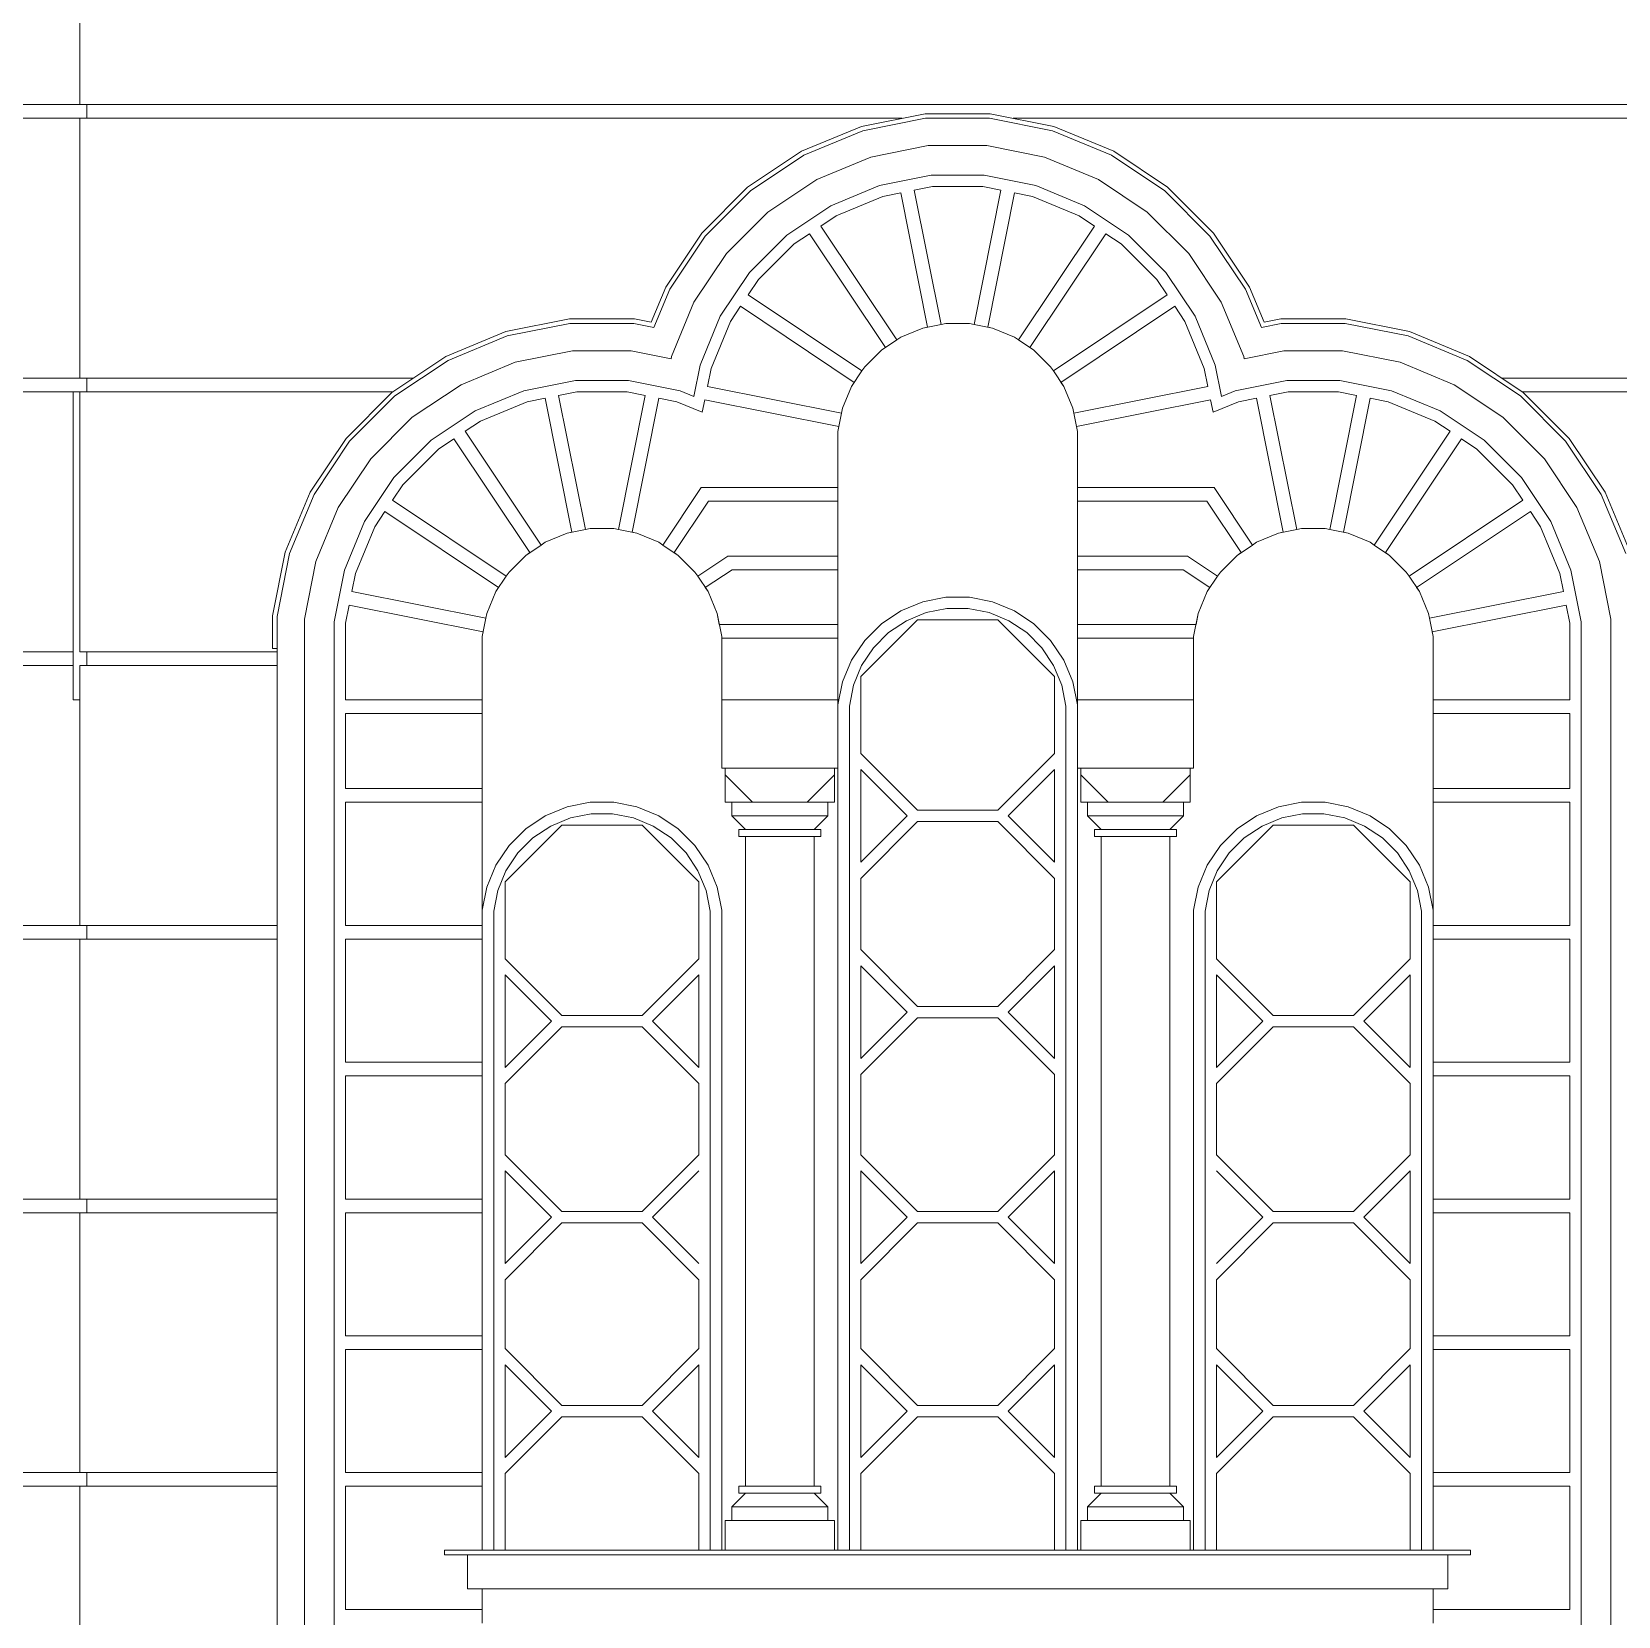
# Model space of a CAD drawing. Header units: millimetres. Extents: x -4890 to 184123, y 36 to 148549.
# Drawn here: x 18649 to 25607, y 115549 to 122498 of the extents above; entities that cross this region are included whole.
import ezdxf

# ---------------------------------------------------------------- set-up
doc = ezdxf.new("R2010")
doc.units = ezdxf.units.MM
doc.layers.add('Wall_Satelit', color=253, linetype='Continuous', lineweight=5)

msp = doc.modelspace()

# ---------------------------------------------------------------- linework, layer by layer
at = {"layer": 'Wall_Satelit'}
for p, q in [((18859.7, 122179), (18859.7, 123319)), ((18859.7, 122179), (16759.7, 122179)), ((22709.7, 122179), (18859.7, 122179)), ((18889.7, 122119), (18889.7, 122179)), ((22567.4, 122139), (22288.2, 122083.4)), ((22709.7, 122139), (22567.4, 122139)), ((22709.7, 122179), (26559.7, 122179)), ((22709.7, 122139), (22852, 122139)), ((22852, 122139), (23131.2, 122083.4)), ((18859.7, 122119), (16759.7, 122119)), ((22466.9, 122119), (18859.7, 122119)), ((18859.7, 120979), (18859.7, 122119)), ((22288.2, 122083.4), (22025.2, 121974.6)), ((22294, 122064.2), (22034.7, 121956.8)), ((22569.3, 122119), (22294, 122064.2)), ((22709.7, 122119), (22569.3, 122119)), ((22709.7, 122119), (22850, 122119)), ((22850, 122119), (23125.3, 122064.2)), ((22952.5, 122119), (26559.7, 122119)), ((23125.3, 122064.2), (23384.7, 121956.8)), ((23131.2, 122083.4), (23394.1, 121974.6)), ((22581.1, 121999), (22329, 121948.9)), ((22709.7, 121999), (22581.1, 121999)), ((22709.7, 121999), (22838.2, 121999)), ((22838.2, 121999), (23090.3, 121948.9)), ((22025.2, 121974.6), (21788.5, 121816.4)), ((22034.7, 121956.8), (21801.3, 121800.9)), ((22329, 121948.9), (22091.5, 121850.5)), ((23090.3, 121948.9), (23327.8, 121850.5)), ((23384.7, 121956.8), (23618.1, 121800.9)), ((23394.1, 121974.6), (23630.8, 121816.4)), ((22091.5, 121850.5), (21877.8, 121707.6)), ((22593.9, 121869), (22366.9, 121823.8)), ((22709.7, 121869), (22593.9, 121869)), ((22709.7, 121869), (22825.4, 121869)), ((22825.4, 121869), (23052.4, 121823.8)), ((23327.8, 121850.5), (23541.6, 121707.6)), ((21788.5, 121816.4), (21587.3, 121615.1)), ((21602.8, 121602.4), (21801.3, 121800.9)), ((22366.9, 121823.8), (22153.1, 121735.2)), ((22460.8, 121791.5), (22381.5, 121775.7)), ((22577.8, 121203.1), (22460.8, 121791.5)), ((22598.9, 121819), (22519.6, 121803.2)), ((22636.7, 121214.7), (22519.6, 121803.2)), ((22709.7, 121819), (22598.9, 121819)), ((22709.7, 121819), (22820.5, 121819)), ((22782.7, 121214.7), (22899.7, 121803.2)), ((22820.5, 121819), (22899.7, 121803.2)), ((22841.5, 121203.1), (22958.6, 121791.5)), ((22958.6, 121791.5), (23037.8, 121775.7)), ((23052.4, 121823.8), (23266.2, 121735.2)), ((23816.5, 121602.4), (23618.1, 121800.9)), ((23630.8, 121816.4), (23832.1, 121615.1)), ((22153.1, 121735.2), (21960.7, 121606.7)), ((22381.5, 121775.7), (22176.8, 121690.9)), ((23037.8, 121775.7), (23242.6, 121690.9)), ((23266.2, 121735.2), (23458.7, 121606.7)), ((21877.8, 121707.6), (21696, 121525.9)), ((22176.8, 121690.9), (22109.6, 121646.1)), ((22442.9, 121147.2), (22109.6, 121646.1)), ((22976.4, 121147.2), (23309.7, 121646.1)), ((23242.6, 121690.9), (23309.7, 121646.1)), ((23541.6, 121707.6), (23723.3, 121525.9)), ((21429.1, 121378.4), (21587.3, 121615.1)), ((21446.9, 121369), (21602.8, 121602.4)), ((21797, 121443), (21960.7, 121606.7)), ((22059.7, 121612.7), (21992.5, 121567.8)), ((22393.1, 121113.9), (22059.7, 121612.7)), ((23026.3, 121113.9), (23359.6, 121612.7)), ((23359.6, 121612.7), (23426.8, 121567.8)), ((23622.4, 121443), (23458.7, 121606.7)), ((23972.5, 121369), (23816.5, 121602.4)), ((23990.2, 121378.4), (23832.1, 121615.1)), ((21553.2, 121312.1), (21696, 121525.9)), ((21992.5, 121567.8), (21835.8, 121411.1)), ((23426.8, 121567.8), (23583.5, 121411.1)), ((23866.1, 121312.1), (23723.3, 121525.9)), ((21668.4, 121250.6), (21797, 121443)), ((23750.9, 121250.6), (23622.4, 121443)), ((21365.3, 121224.4), (21429.1, 121378.4)), ((21377.5, 121201.6), (21446.9, 121369)), ((21790.9, 121343.9), (21835.8, 121411.1)), ((23628.4, 121343.9), (23583.5, 121411.1)), ((24041.8, 121201.6), (23972.5, 121369)), ((24054, 121224.4), (23990.2, 121378.4)), ((21454.8, 121074.6), (21553.2, 121312.1)), ((21712.7, 121226.9), (21757.6, 121294.1)), ((22256.5, 120960.7), (21757.6, 121294.1)), ((22289.8, 121010.6), (21790.9, 121343.9)), ((23129.5, 121010.6), (23628.4, 121343.9)), ((23162.9, 120960.7), (23661.7, 121294.1)), ((23706.6, 121226.9), (23661.7, 121294.1)), ((23964.5, 121074.6), (23866.1, 121312.1)), ((21007.4, 121239), (20728.2, 121183.4)), ((21292, 121239), (21007.4, 121239)), ((21365.3, 121224.4), (21292, 121239)), ((21579.8, 121036.7), (21668.4, 121250.6)), ((21627.9, 121022.1), (21712.7, 121226.9)), ((23791.4, 121022.1), (23706.6, 121226.9)), ((23839.5, 121036.7), (23750.9, 121250.6)), ((24054, 121224.4), (24127.4, 121239)), ((24127.4, 121239), (24412, 121239)), ((24412, 121239), (24691.2, 121183.4)), ((20728.2, 121183.4), (20465.2, 121074.6)), ((20734, 121164.2), (20474.7, 121056.8)), ((21009.3, 121219), (20734, 121164.2)), ((21290, 121219), (21009.3, 121219)), ((21377.5, 121201.6), (21290, 121219)), ((22461, 121159.2), (22442.9, 121147.2)), ((22556.5, 121198.8), (22461, 121159.2)), ((22636.7, 121214.7), (22556.5, 121198.8)), ((22577.8, 121203.1), (22556.5, 121198.8)), ((22658, 121219), (22636.7, 121214.7)), ((22709.7, 121219), (22658, 121219)), ((22709.7, 121219), (22761.4, 121219)), ((22761.4, 121219), (22782.7, 121214.7)), ((22782.7, 121214.7), (22862.8, 121198.8)), ((22841.5, 121203.1), (22862.8, 121198.8)), ((22862.8, 121198.8), (22958.4, 121159.2)), ((22958.4, 121159.2), (22976.4, 121147.2)), ((24041.8, 121201.6), (24129.3, 121219)), ((24129.3, 121219), (24410, 121219)), ((24410, 121219), (24685.3, 121164.2)), ((24685.3, 121164.2), (24944.7, 121056.8)), ((24691.2, 121183.4), (24954.1, 121074.6)), ((21021.1, 121099), (20769, 121048.9)), ((21278.2, 121099), (21021.1, 121099)), ((21452.8, 121064.2), (21278.2, 121099)), ((22375, 121101.8), (22301.9, 121028.7)), ((22442.9, 121147.2), (22375, 121101.8)), ((22393.1, 121113.9), (22375, 121101.8)), ((22976.4, 121147.2), (23044.3, 121101.8)), ((23026.3, 121113.9), (23044.3, 121101.8)), ((23044.3, 121101.8), (23117.5, 121028.7)), ((23966.6, 121064.2), (24141.1, 121099)), ((24141.1, 121099), (24398.2, 121099)), ((24398.2, 121099), (24650.3, 121048.9)), ((20465.2, 121074.6), (20228.5, 120916.4)), ((20474.7, 121056.8), (20241.3, 120900.9)), ((20769, 121048.9), (20531.5, 120950.5)), ((21452.8, 121064.2), (21454.8, 121074.6)), ((21552.4, 120899), (21579.8, 121036.7)), ((21612.1, 120942.9), (21627.9, 121022.1)), ((22289.8, 121010.6), (22301.9, 121028.7)), ((23129.5, 121010.6), (23117.5, 121028.7)), ((23807.2, 120942.9), (23791.4, 121022.1)), ((23866.9, 120899), (23839.5, 121036.7)), ((23966.6, 121064.2), (23964.5, 121074.6)), ((24650.3, 121048.9), (24887.8, 120950.5)), ((24944.7, 121056.8), (25178.1, 120900.9)), ((24954.1, 121074.6), (25190.8, 120916.4)), ((18859.7, 120979), (16759.7, 120979)), ((20322.2, 120979), (18859.7, 120979)), ((18889.7, 120919), (18889.7, 120979)), ((20531.5, 120950.5), (20317.8, 120807.6)), ((21033.9, 120969), (20806.9, 120923.8)), ((21265.4, 120969), (21033.9, 120969)), ((21492.4, 120923.8), (21265.4, 120969)), ((22244.4, 120942.7), (22289.8, 121010.6)), ((22244.4, 120942.7), (22256.5, 120960.7)), ((23174.9, 120942.7), (23129.5, 121010.6)), ((23174.9, 120942.7), (23162.9, 120960.7)), ((23926.9, 120923.8), (24153.9, 120969)), ((24153.9, 120969), (24385.4, 120969)), ((24385.4, 120969), (24612.4, 120923.8)), ((24887.8, 120950.5), (25101.6, 120807.6)), ((25097.1, 120979), (26559.7, 120979)), ((18829.7, 120919), (16759.7, 120919)), ((18859.7, 120919), (18829.7, 120919)), ((18829.7, 120903.2), (18829.7, 120919)), ((18829.7, 120891.5), (18829.7, 120903.2)), ((18829.7, 120875.7), (18829.7, 120891.5)), ((18829.7, 120790.9), (18829.7, 120875.7)), ((18859.7, 119779), (18859.7, 120919)), ((20232.5, 120919), (18859.7, 120919)), ((20228.5, 120916.4), (20027.3, 120715.1)), ((20042.8, 120702.4), (20241.3, 120900.9)), ((20806.9, 120923.8), (20593.1, 120835.2)), ((20821.5, 120875.7), (20616.8, 120790.9)), ((20900.8, 120891.5), (20821.5, 120875.7)), ((21017.8, 120303.1), (20900.8, 120891.5)), ((21038.9, 120919), (20959.6, 120903.2)), ((21076.7, 120314.7), (20959.6, 120903.2)), ((21260.5, 120919), (21038.9, 120919)), ((21222.7, 120314.7), (21339.7, 120903.2)), ((21339.7, 120903.2), (21260.5, 120919)), ((21281.5, 120303.1), (21398.6, 120891.5)), ((21477.8, 120875.7), (21398.6, 120891.5)), ((21589.6, 120829.5), (21477.8, 120875.7)), ((21552.4, 120899), (21492.4, 120923.8)), ((21589.6, 120829.5), (21600.4, 120884.1)), ((22188.9, 120767), (21600.4, 120884.1)), ((22200.6, 120825.8), (21612.1, 120942.9)), ((22204.8, 120847.1), (22244.4, 120942.7)), ((23214.5, 120847.1), (23174.9, 120942.7)), ((23218.7, 120825.8), (23807.2, 120942.9)), ((23230.4, 120767), (23818.9, 120884.1)), ((23829.8, 120829.5), (23818.9, 120884.1)), ((23829.8, 120829.5), (23941.5, 120875.7)), ((23866.9, 120899), (23926.9, 120923.8)), ((23941.5, 120875.7), (24020.8, 120891.5)), ((24137.8, 120303.1), (24020.8, 120891.5)), ((24079.6, 120903.2), (24158.9, 120919)), ((24196.7, 120314.7), (24079.6, 120903.2)), ((24158.9, 120919), (24380.5, 120919)), ((24342.7, 120314.7), (24459.7, 120903.2)), ((24380.5, 120919), (24459.7, 120903.2)), ((24401.5, 120303.1), (24518.6, 120891.5)), ((24518.6, 120891.5), (24597.8, 120875.7)), ((24597.8, 120875.7), (24802.6, 120790.9)), ((24612.4, 120923.8), (24826.2, 120835.2)), ((25376.5, 120702.4), (25178.1, 120900.9)), ((25186.9, 120919), (26559.7, 120919)), ((25190.8, 120916.4), (25392.1, 120715.1)), ((20317.8, 120807.6), (20136, 120625.9)), ((20593.1, 120835.2), (20400.7, 120706.7)), ((22184.7, 120745.7), (22200.6, 120825.8)), ((22200.6, 120825.8), (22204.8, 120847.1)), ((23218.7, 120825.8), (23214.5, 120847.1)), ((23234.7, 120745.7), (23218.7, 120825.8)), ((24826.2, 120835.2), (25018.7, 120706.7)), ((25101.6, 120807.6), (25283.3, 120625.9)), ((18829.7, 120746.1), (18829.7, 120790.9)), ((18829.7, 120712.7), (18829.7, 120746.1)), ((20616.8, 120790.9), (20549.6, 120746.1)), ((20882.9, 120247.2), (20549.6, 120746.1)), ((22184.7, 120745.7), (22188.9, 120767)), ((22184.7, 120499), (22184.7, 120745.7)), ((23234.7, 120745.7), (23230.4, 120767)), ((23234.7, 120499), (23234.7, 120745.7)), ((24536.4, 120247.2), (24869.7, 120746.1)), ((24802.6, 120790.9), (24869.7, 120746.1)), ((18829.7, 120667.8), (18829.7, 120712.7)), ((18829.7, 120511.1), (18829.7, 120667.8)), ((19869.1, 120478.4), (20027.3, 120715.1)), ((19886.9, 120469), (20042.8, 120702.4)), ((20237, 120543), (20400.7, 120706.7)), ((20432.5, 120667.8), (20275.8, 120511.1)), ((20499.7, 120712.7), (20432.5, 120667.8)), ((20833.1, 120213.9), (20499.7, 120712.7)), ((24586.3, 120213.9), (24919.6, 120712.7)), ((24919.6, 120712.7), (24986.8, 120667.8)), ((24986.8, 120667.8), (25143.5, 120511.1)), ((25182.4, 120543), (25018.7, 120706.7)), ((25532.5, 120469), (25376.5, 120702.4)), ((25550.2, 120478.4), (25392.1, 120715.1)), ((19993.2, 120412.1), (20136, 120625.9)), ((25426.1, 120412.1), (25283.3, 120625.9)), ((20108.4, 120350.6), (20237, 120543)), ((25310.9, 120350.6), (25182.4, 120543)), ((18829.7, 120443.9), (18829.7, 120511.1)), ((19760.2, 120215.5), (19869.1, 120478.4)), ((19779.4, 120209.6), (19886.9, 120469)), ((20230.9, 120443.9), (20275.8, 120511.1)), ((21416.4, 120247.2), (21584.7, 120499)), ((22184.7, 120499), (21584.7, 120499)), ((22184.7, 120439), (22184.7, 120499)), ((23234.7, 120439), (23234.7, 120499)), ((23234.7, 120499), (23834.7, 120499)), ((24002.9, 120247.2), (23834.7, 120499)), ((25188.4, 120443.9), (25143.5, 120511.1)), ((25639.9, 120209.6), (25532.5, 120469)), ((25659.1, 120215.5), (25550.2, 120478.4)), ((18829.7, 120394.1), (18829.7, 120443.9)), ((18829.7, 120326.9), (18829.7, 120394.1)), ((19894.8, 120174.6), (19993.2, 120412.1)), ((20152.7, 120326.9), (20197.6, 120394.1)), ((20696.5, 120060.7), (20197.6, 120394.1)), ((20729.8, 120110.6), (20230.9, 120443.9)), ((21466.3, 120213.9), (21616.7, 120439)), ((22184.7, 120439), (21616.7, 120439)), ((22184.7, 120199), (22184.7, 120439)), ((23234.7, 120199), (23234.7, 120439)), ((23234.7, 120439), (23802.6, 120439)), ((23953.1, 120213.9), (23802.6, 120439)), ((24689.5, 120110.6), (25188.4, 120443.9)), ((24722.9, 120060.7), (25221.7, 120394.1)), ((25266.6, 120326.9), (25221.7, 120394.1)), ((25524.5, 120174.6), (25426.1, 120412.1)), ((18829.7, 120122.1), (18829.7, 120326.9)), ((20019.8, 120136.7), (20108.4, 120350.6)), ((20067.9, 120122.1), (20152.7, 120326.9)), ((21098, 120319), (21076.7, 120314.7)), ((21201.4, 120319), (21098, 120319)), ((21222.7, 120314.7), (21201.4, 120319)), ((24196.7, 120314.7), (24218, 120319)), ((24218, 120319), (24321.4, 120319)), ((24321.4, 120319), (24342.7, 120314.7)), ((25351.4, 120122.1), (25266.6, 120326.9)), ((25399.5, 120136.7), (25310.9, 120350.6)), ((20901, 120259.2), (20882.9, 120247.2)), ((20996.5, 120298.8), (20901, 120259.2)), ((21076.7, 120314.7), (20996.5, 120298.8)), ((21017.8, 120303.1), (20996.5, 120298.8)), ((21302.8, 120298.8), (21222.7, 120314.7)), ((21302.8, 120298.8), (21281.5, 120303.1)), ((21398.4, 120259.2), (21302.8, 120298.8)), ((21416.4, 120247.2), (21398.4, 120259.2)), ((24002.9, 120247.2), (24021, 120259.2)), ((24021, 120259.2), (24116.5, 120298.8)), ((24116.5, 120298.8), (24196.7, 120314.7)), ((24116.5, 120298.8), (24137.8, 120303.1)), ((24342.7, 120314.7), (24422.8, 120298.8)), ((24401.5, 120303.1), (24422.8, 120298.8)), ((24422.8, 120298.8), (24518.4, 120259.2)), ((24518.4, 120259.2), (24536.4, 120247.2)), ((19704.7, 119936.3), (19760.2, 120215.5)), ((19724.7, 119934.4), (19779.4, 120209.6)), ((20815, 120201.8), (20741.9, 120128.7)), ((20882.9, 120247.2), (20815, 120201.8)), ((20833.1, 120213.9), (20815, 120201.8)), ((21484.3, 120201.8), (21416.4, 120247.2)), ((21484.3, 120201.8), (21466.3, 120213.9)), ((21557.5, 120128.7), (21484.3, 120201.8)), ((21701.8, 120199), (21569.5, 120110.6)), ((22184.7, 120199), (21701.8, 120199)), ((22184.7, 120139), (22184.7, 120199)), ((23234.7, 120139), (23234.7, 120199)), ((23234.7, 120199), (23717.5, 120199)), ((23717.5, 120199), (23849.8, 120110.6)), ((23861.9, 120128.7), (23935, 120201.8)), ((23935, 120201.8), (24002.9, 120247.2)), ((23935, 120201.8), (23953.1, 120213.9)), ((24536.4, 120247.2), (24604.3, 120201.8)), ((24586.3, 120213.9), (24604.3, 120201.8)), ((24604.3, 120201.8), (24677.5, 120128.7)), ((18829.7, 120042.9), (18829.7, 120122.1)), ((19844.7, 119922.5), (19894.8, 120174.6)), ((19974.7, 119909.7), (20019.8, 120136.7)), ((20052.1, 120042.9), (20067.9, 120122.1)), ((20684.4, 120042.7), (20729.8, 120110.6)), ((20729.8, 120110.6), (20741.9, 120128.7)), ((21569.5, 120110.6), (21557.5, 120128.7)), ((21614.9, 120042.7), (21569.5, 120110.6)), ((21720, 120139), (21602.9, 120060.7)), ((22184.7, 120139), (21720, 120139)), ((22184.7, 119899), (22184.7, 120139)), ((23234.7, 119899), (23234.7, 120139)), ((23234.7, 120139), (23699.3, 120139)), ((23699.3, 120139), (23816.5, 120060.7)), ((23804.4, 120042.7), (23849.8, 120110.6)), ((23849.8, 120110.6), (23861.9, 120128.7)), ((24689.5, 120110.6), (24677.5, 120128.7)), ((24734.9, 120042.7), (24689.5, 120110.6)), ((25367.2, 120042.9), (25351.4, 120122.1)), ((25444.7, 119909.7), (25399.5, 120136.7)), ((25574.7, 119922.5), (25524.5, 120174.6)), ((18829.7, 119984.1), (18829.7, 120042.9)), ((20640.6, 119925.8), (20052.1, 120042.9)), ((20644.8, 119947.1), (20684.4, 120042.7)), ((20684.4, 120042.7), (20696.5, 120060.7)), ((21614.9, 120042.7), (21602.9, 120060.7)), ((21654.5, 119947.1), (21614.9, 120042.7)), ((23764.8, 119947.1), (23804.4, 120042.7)), ((23804.4, 120042.7), (23816.5, 120060.7)), ((24734.9, 120042.7), (24722.9, 120060.7)), ((24774.5, 119947.1), (24734.9, 120042.7)), ((24778.7, 119925.8), (25367.2, 120042.9)), ((18829.7, 119904.8), (18829.7, 119984.1)), ((20024.7, 119904.8), (20040.4, 119984.1)), ((20628.9, 119867), (20040.4, 119984.1)), ((22556.5, 119998.8), (22461, 119959.2)), ((22658, 120019), (22556.5, 119998.8)), ((22709.7, 120019), (22658, 120019)), ((22709.7, 120019), (22761.4, 120019)), ((22761.4, 120019), (22862.8, 119998.8)), ((22862.8, 119998.8), (22958.4, 119959.2)), ((24790.4, 119867), (25378.9, 119984.1)), ((25394.7, 119904.8), (25378.9, 119984.1)), ((18829.7, 119599), (18829.7, 119904.8)), ((19704.7, 119794), (19704.7, 119936.3)), ((19724.7, 107719), (19724.7, 119934.4)), ((19844.7, 107719), (19844.7, 119922.5)), ((19974.7, 107719), (19974.7, 119909.7)), ((20024.7, 119569), (20024.7, 119904.8)), ((20624.7, 119845.7), (20640.6, 119925.8)), ((20640.6, 119925.8), (20644.8, 119947.1)), ((21664.1, 119899), (21654.5, 119947.1)), ((21674.7, 119845.7), (21654.5, 119947.1)), ((22533.6, 119919), (22284.7, 119670.1)), ((22375, 119901.8), (22301.9, 119828.7)), ((22461, 119959.2), (22375, 119901.8)), ((22484.7, 119914.9), (22406.9, 119862.9)), ((22571.1, 119950.7), (22484.7, 119914.9)), ((22709.7, 119919), (22533.6, 119919)), ((22662.9, 119969), (22571.1, 119950.7)), ((22709.7, 119969), (22662.9, 119969)), ((22709.7, 119969), (22756.5, 119969)), ((22709.7, 119919), (22885.7, 119919)), ((22756.5, 119969), (22848.2, 119950.7)), ((22848.2, 119950.7), (22934.7, 119914.9)), ((22885.7, 119919), (23134.7, 119670.1)), ((22934.7, 119914.9), (23012.5, 119862.9)), ((22958.4, 119959.2), (23044.3, 119901.8)), ((23044.3, 119901.8), (23117.5, 119828.7)), ((23744.7, 119845.7), (23764.8, 119947.1)), ((23755.3, 119899), (23764.8, 119947.1)), ((24778.7, 119925.8), (24774.5, 119947.1)), ((24794.7, 119845.7), (24778.7, 119925.8)), ((25394.7, 119569), (25394.7, 119904.8)), ((25444.7, 107719), (25444.7, 119909.7)), ((25574.7, 107719), (25574.7, 119922.5)), ((20624.7, 119845.7), (20628.9, 119867)), ((20624.7, 119569), (20624.7, 119845.7)), ((22184.7, 119899), (21664.1, 119899)), ((21674.7, 119839), (21674.7, 119845.7)), ((22184.7, 119839), (21674.7, 119839)), ((21674.7, 119569), (21674.7, 119839)), ((22184.7, 119839), (22184.7, 119899)), ((22184.7, 119569), (22184.7, 119839)), ((22406.9, 119862.9), (22340.7, 119796.8)), ((23012.5, 119862.9), (23078.6, 119796.8)), ((23234.7, 119839), (23234.7, 119899)), ((23234.7, 119899), (23755.3, 119899)), ((23234.7, 119569), (23234.7, 119839)), ((23234.7, 119839), (23744.7, 119839)), ((23744.7, 119839), (23744.7, 119845.7)), ((23744.7, 119569), (23744.7, 119839)), ((24794.7, 119845.7), (24790.4, 119867)), ((24794.7, 119569), (24794.7, 119845.7)), ((18829.7, 119779), (16759.7, 119779)), ((19724.7, 119779), (18859.7, 119779)), ((18889.7, 119719), (18889.7, 119779)), ((19724.7, 119794), (19704.7, 119794)), ((22244.4, 119742.7), (22301.9, 119828.7)), ((22288.7, 119719), (22340.7, 119796.8)), ((23130.6, 119719), (23078.6, 119796.8)), ((23174.9, 119742.7), (23117.5, 119828.7)), ((18829.7, 119719), (16759.7, 119719)), ((18859.7, 118579), (18859.7, 119719)), ((19724.7, 119719), (18859.7, 119719)), ((22204.8, 119647.1), (22244.4, 119742.7)), ((22252.9, 119632.6), (22288.7, 119719)), ((23166.4, 119632.6), (23130.6, 119719)), ((23214.5, 119647.1), (23174.9, 119742.7)), ((22184.7, 119545.7), (22204.8, 119647.1)), ((22234.7, 119540.7), (22252.9, 119632.6)), ((22284.7, 119332.9), (22284.7, 119670.1)), ((23134.7, 119332.9), (23134.7, 119670.1)), ((23184.7, 119540.7), (23166.4, 119632.6)), ((23234.7, 119545.7), (23214.5, 119647.1)), ((18829.7, 119569), (18829.7, 119599)), ((18829.7, 119569), (18829.7, 119599)), ((18859.7, 119569), (18829.7, 119569)), ((20624.7, 119569), (20024.7, 119569)), ((20624.7, 119509), (20624.7, 119569)), ((22184.7, 119569), (21674.7, 119569)), ((21674.7, 119269), (21674.7, 119569)), ((22184.7, 119269), (22184.7, 119569)), ((23234.7, 119269), (23234.7, 119569)), ((23234.7, 119569), (23744.7, 119569)), ((23744.7, 119269), (23744.7, 119569)), ((24794.7, 119509), (24794.7, 119569)), ((24794.7, 119569), (25394.7, 119569)), ((20624.7, 119509), (20024.7, 119509)), ((20024.7, 119179), (20024.7, 119509)), ((20624.7, 119179), (20624.7, 119509)), ((22234.7, 115839), (22234.7, 119540.7)), ((23184.7, 115839), (23184.7, 119540.7)), ((24794.7, 119179), (24794.7, 119509)), ((24794.7, 119509), (25394.7, 119509)), ((25394.7, 119179), (25394.7, 119509)), ((22533.6, 119084), (22284.7, 119332.9)), ((22885.7, 119084), (23134.7, 119332.9)), ((22184.7, 119269), (21674.7, 119269)), ((21689.7, 119239), (21689.7, 119269)), ((21809.7, 119119), (21689.7, 119239)), ((21689.7, 119119), (21689.7, 119239)), ((22049.7, 119119), (22169.7, 119239)), ((22169.7, 119239), (22169.7, 119269)), ((22169.7, 119119), (22169.7, 119239)), ((22184.7, 115839), (22184.7, 119269)), ((22184.7, 115839), (22184.7, 119269)), ((22284.7, 118855.7), (22284.7, 119262.2)), ((22487.9, 119059), (22284.7, 119262.2)), ((22931.4, 119059), (23134.7, 119262.2)), ((23134.7, 118855.7), (23134.7, 119262.2)), ((23234.7, 115839), (23234.7, 119269)), ((23234.7, 115839), (23234.7, 119269)), ((23234.7, 119269), (23744.7, 119269)), ((23249.7, 119239), (23249.7, 119269)), ((23249.7, 119119), (23249.7, 119239)), ((23369.7, 119119), (23249.7, 119239)), ((23609.7, 119119), (23729.7, 119239)), ((23729.7, 119239), (23729.7, 119269)), ((23729.7, 119119), (23729.7, 119239)), ((20624.7, 119179), (20024.7, 119179)), ((20624.7, 119119), (20624.7, 119179)), ((24794.7, 119119), (24794.7, 119179)), ((24794.7, 119179), (25394.7, 119179)), ((20624.7, 119119), (20024.7, 119119)), ((20024.7, 118579), (20024.7, 119119)), ((20624.7, 118579), (20624.7, 119119)), ((20996.5, 119098.8), (20901, 119059.2)), ((21098, 119119), (20996.5, 119098.8)), ((21102.9, 119069), (21011.1, 119050.7)), ((21201.4, 119119), (21098, 119119)), ((21196.5, 119069), (21102.9, 119069)), ((21288.2, 119050.7), (21196.5, 119069)), ((21302.8, 119098.8), (21201.4, 119119)), ((21398.4, 119059.2), (21302.8, 119098.8)), ((21809.7, 119119), (21689.7, 119119)), ((21719.7, 119059), (21719.7, 119119)), ((22049.7, 119119), (21809.7, 119119)), ((22169.7, 119119), (22049.7, 119119)), ((22139.7, 119059), (22139.7, 119119)), ((22709.7, 119084), (22533.6, 119084)), ((22709.7, 119084), (22885.7, 119084)), ((23249.7, 119119), (23369.7, 119119)), ((23279.7, 119059), (23279.7, 119119)), ((23369.7, 119119), (23609.7, 119119)), ((23609.7, 119119), (23729.7, 119119)), ((23699.7, 119059), (23699.7, 119119)), ((24021, 119059.2), (24116.5, 119098.8)), ((24116.5, 119098.8), (24218, 119119)), ((24131.1, 119050.7), (24222.9, 119069)), ((24218, 119119), (24321.4, 119119)), ((24222.9, 119069), (24316.5, 119069)), ((24316.5, 119069), (24408.2, 119050.7)), ((24321.4, 119119), (24422.8, 119098.8)), ((24422.8, 119098.8), (24518.4, 119059.2)), ((24794.7, 118579), (24794.7, 119119)), ((24794.7, 119119), (25394.7, 119119)), ((25394.7, 118579), (25394.7, 119119)), ((20973.6, 119019), (20724.7, 118770.1)), ((20815, 119001.8), (20741.9, 118928.7)), ((20901, 119059.2), (20815, 119001.8)), ((20924.7, 119014.9), (20846.9, 118962.9)), ((21011.1, 119050.7), (20924.7, 119014.9)), ((21325.7, 119019), (20973.6, 119019)), ((21374.7, 119014.9), (21288.2, 119050.7)), ((21574.7, 118770.1), (21325.7, 119019)), ((21452.5, 118962.9), (21374.7, 119014.9)), ((21484.3, 119001.8), (21398.4, 119059.2)), ((21557.5, 118928.7), (21484.3, 119001.8)), ((21779.7, 118999), (21719.7, 119059)), ((21727.7, 119059), (21719.7, 119059)), ((21743.6, 119059), (21727.7, 119059)), ((21766.6, 119059), (21743.6, 119059)), ((21749.7, 118969), (21749.7, 118999)), ((21756.6, 118999), (21749.7, 118999)), ((21770.2, 118999), (21756.6, 118999)), ((21795.8, 119059), (21766.6, 119059)), ((21789.9, 118999), (21770.2, 118999)), ((21814.9, 118999), (21789.9, 118999)), ((21830.2, 119059), (21795.8, 119059)), ((21844.4, 118999), (21814.9, 118999)), ((21868.4, 119059), (21830.2, 119059)), ((21877.2, 118999), (21844.4, 118999)), ((21909, 119059), (21868.4, 119059)), ((21911.9, 118999), (21877.2, 118999)), ((21950.4, 119059), (21909, 119059)), ((21947.4, 118999), (21911.9, 118999)), ((21982.2, 118999), (21947.4, 118999)), ((21990.9, 119059), (21950.4, 119059)), ((22014.9, 118999), (21982.2, 118999)), ((22029.1, 119059), (21990.9, 119059)), ((22044.4, 118999), (22014.9, 118999)), ((22063.5, 119059), (22029.1, 119059)), ((22069.5, 118999), (22044.4, 118999)), ((22092.8, 119059), (22063.5, 119059)), ((22089.2, 118999), (22069.5, 118999)), ((22079.7, 118999), (22139.7, 119059)), ((22102.8, 118999), (22089.2, 118999)), ((22115.8, 119059), (22092.8, 119059)), ((22109.7, 118999), (22102.8, 118999)), ((22109.7, 118969), (22109.7, 118999)), ((22131.6, 119059), (22115.8, 119059)), ((22139.7, 119059), (22131.6, 119059)), ((22284.7, 118855.7), (22487.9, 119059)), ((22533.6, 119034), (22284.7, 118785.1)), ((22709.7, 119034), (22533.6, 119034)), ((22709.7, 119034), (22885.7, 119034)), ((22885.7, 119034), (23134.7, 118785.1)), ((23134.7, 118855.7), (22931.4, 119059)), ((23279.7, 119059), (23287.7, 119059)), ((23339.7, 118999), (23279.7, 119059)), ((23287.7, 119059), (23303.6, 119059)), ((23303.6, 119059), (23326.6, 119059)), ((23309.7, 118969), (23309.7, 118999)), ((23309.7, 118999), (23316.6, 118999)), ((23316.6, 118999), (23330.2, 118999)), ((23326.6, 119059), (23355.8, 119059)), ((23330.2, 118999), (23349.9, 118999)), ((23349.9, 118999), (23374.9, 118999)), ((23355.8, 119059), (23390.2, 119059)), ((23374.9, 118999), (23404.4, 118999)), ((23390.2, 119059), (23428.4, 119059)), ((23404.4, 118999), (23437.2, 118999)), ((23428.4, 119059), (23469, 119059)), ((23437.2, 118999), (23471.9, 118999)), ((23469, 119059), (23510.4, 119059)), ((23471.9, 118999), (23507.4, 118999)), ((23507.4, 118999), (23542.2, 118999)), ((23510.4, 119059), (23550.9, 119059)), ((23542.2, 118999), (23574.9, 118999)), ((23550.9, 119059), (23589.1, 119059)), ((23574.9, 118999), (23604.4, 118999)), ((23589.1, 119059), (23623.5, 119059)), ((23604.4, 118999), (23629.5, 118999)), ((23623.5, 119059), (23652.8, 119059)), ((23629.5, 118999), (23649.2, 118999)), ((23639.7, 118999), (23699.7, 119059)), ((23649.2, 118999), (23662.8, 118999)), ((23652.8, 119059), (23675.8, 119059)), ((23662.8, 118999), (23669.7, 118999)), ((23669.7, 118969), (23669.7, 118999)), ((23675.8, 119059), (23691.6, 119059)), ((23691.6, 119059), (23699.7, 119059)), ((23844.7, 118770.1), (24093.6, 119019)), ((23861.9, 118928.7), (23935, 119001.8)), ((23935, 119001.8), (24021, 119059.2)), ((23966.9, 118962.9), (24044.7, 119014.9)), ((24044.7, 119014.9), (24131.1, 119050.7)), ((24093.6, 119019), (24445.7, 119019)), ((24408.2, 119050.7), (24494.7, 119014.9)), ((24445.7, 119019), (24694.7, 118770.1)), ((24494.7, 119014.9), (24572.5, 118962.9)), ((24518.4, 119059.2), (24604.3, 119001.8)), ((24604.3, 119001.8), (24677.5, 118928.7)), ((20684.4, 118842.7), (20741.9, 118928.7)), ((20846.9, 118962.9), (20780.7, 118896.8)), ((21518.6, 118896.8), (21452.5, 118962.9)), ((21614.9, 118842.7), (21557.5, 118928.7)), ((21756.6, 118969), (21749.7, 118969)), ((21770.2, 118969), (21756.6, 118969)), ((21789.9, 118969), (21770.2, 118969)), ((21779.7, 116119), (21779.7, 118969)), ((21814.9, 118969), (21789.9, 118969)), ((21844.4, 118969), (21814.9, 118969)), ((21877.2, 118969), (21844.4, 118969)), ((21911.9, 118969), (21877.2, 118969)), ((21947.4, 118969), (21911.9, 118969)), ((21982.2, 118969), (21947.4, 118969)), ((22014.9, 118969), (21982.2, 118969)), ((22044.4, 118969), (22014.9, 118969)), ((22069.5, 118969), (22044.4, 118969)), ((22089.2, 118969), (22069.5, 118969)), ((22079.7, 116119), (22079.7, 118969)), ((22102.8, 118969), (22089.2, 118969)), ((22109.7, 118969), (22102.8, 118969)), ((23309.7, 118969), (23316.6, 118969)), ((23316.6, 118969), (23330.2, 118969)), ((23330.2, 118969), (23349.9, 118969)), ((23339.7, 116119), (23339.7, 118969)), ((23349.9, 118969), (23374.9, 118969)), ((23374.9, 118969), (23404.4, 118969)), ((23404.4, 118969), (23437.2, 118969)), ((23437.2, 118969), (23471.9, 118969)), ((23471.9, 118969), (23507.4, 118969)), ((23507.4, 118969), (23542.2, 118969)), ((23542.2, 118969), (23574.9, 118969)), ((23574.9, 118969), (23604.4, 118969)), ((23604.4, 118969), (23629.5, 118969)), ((23629.5, 118969), (23649.2, 118969)), ((23639.7, 116119), (23639.7, 118969)), ((23649.2, 118969), (23662.8, 118969)), ((23662.8, 118969), (23669.7, 118969)), ((23804.4, 118842.7), (23861.9, 118928.7)), ((23900.7, 118896.8), (23966.9, 118962.9)), ((24572.5, 118962.9), (24638.6, 118896.8)), ((24734.9, 118842.7), (24677.5, 118928.7)), ((20728.7, 118819), (20780.7, 118896.8)), ((21570.6, 118819), (21518.6, 118896.8)), ((23848.7, 118819), (23900.7, 118896.8)), ((24690.6, 118819), (24638.6, 118896.8)), ((20644.8, 118747.1), (20684.4, 118842.7)), ((20692.9, 118732.6), (20728.7, 118819)), ((21606.4, 118732.6), (21570.6, 118819)), ((21654.5, 118747.1), (21614.9, 118842.7)), ((23764.8, 118747.1), (23804.4, 118842.7)), ((23812.9, 118732.6), (23848.7, 118819)), ((24726.4, 118732.6), (24690.6, 118819)), ((24774.5, 118747.1), (24734.9, 118842.7)), ((20624.7, 118645.7), (20644.8, 118747.1)), ((20674.7, 118640.7), (20692.9, 118732.6)), ((20724.7, 118432.9), (20724.7, 118770.1)), ((21574.7, 118432.9), (21574.7, 118770.1)), ((21624.7, 118640.7), (21606.4, 118732.6)), ((21674.7, 118645.7), (21654.5, 118747.1)), ((22284.7, 118472.9), (22284.7, 118785.1)), ((23134.7, 118472.9), (23134.7, 118785.1)), ((23744.7, 118645.7), (23764.8, 118747.1)), ((23794.7, 118640.7), (23812.9, 118732.6)), ((23844.7, 118432.9), (23844.7, 118770.1)), ((24694.7, 118432.9), (24694.7, 118770.1)), ((24744.7, 118640.7), (24726.4, 118732.6)), ((24794.7, 118645.7), (24774.5, 118747.1)), ((18859.7, 118579), (16759.7, 118579)), ((19724.7, 118579), (18859.7, 118579)), ((18889.7, 118519), (18889.7, 118579)), ((20624.7, 118579), (20024.7, 118579)), ((20624.7, 118519), (20624.7, 118579)), ((20674.7, 115839), (20674.7, 118640.7)), ((21624.7, 115839), (21624.7, 118640.7)), ((21674.7, 115839), (21674.7, 118645.7)), ((23744.7, 115839), (23744.7, 118645.7)), ((23794.7, 115839), (23794.7, 118640.7)), ((24744.7, 115839), (24744.7, 118640.7)), ((24794.7, 118519), (24794.7, 118579)), ((24794.7, 118579), (25394.7, 118579)), ((18859.7, 118519), (16759.7, 118519)), ((18859.7, 117379), (18859.7, 118519)), ((19724.7, 118519), (18859.7, 118519)), ((20624.7, 118519), (20024.7, 118519)), ((20024.7, 117979), (20024.7, 118519)), ((20624.7, 117979), (20624.7, 118519)), ((24794.7, 117979), (24794.7, 118519)), ((24794.7, 118519), (25394.7, 118519)), ((25394.7, 117979), (25394.7, 118519)), ((22533.6, 118224), (22284.7, 118472.9)), ((22885.7, 118224), (23134.7, 118472.9)), ((20973.6, 118184), (20724.7, 118432.9)), ((21574.7, 118432.9), (21325.7, 118184)), ((22284.7, 117995.7), (22284.7, 118402.2)), ((22487.9, 118199), (22284.7, 118402.2)), ((22931.4, 118199), (23134.7, 118402.2)), ((23134.7, 117995.7), (23134.7, 118402.2)), ((23844.7, 118432.9), (24093.6, 118184)), ((24445.7, 118184), (24694.7, 118432.9)), ((20724.7, 117955.7), (20724.7, 118362.2)), ((20927.9, 118159), (20724.7, 118362.2)), ((21371.4, 118159), (21574.7, 118362.2)), ((21574.7, 117955.7), (21574.7, 118362.2)), ((23844.7, 117955.7), (23844.7, 118362.2)), ((24047.9, 118159), (23844.7, 118362.2)), ((24491.4, 118159), (24694.7, 118362.2)), ((24694.7, 117955.7), (24694.7, 118362.2)), ((21325.7, 118184), (20973.6, 118184)), ((22284.7, 117995.7), (22487.9, 118199)), ((22533.6, 118174), (22284.7, 117925.1)), ((22709.7, 118224), (22533.6, 118224)), ((22709.7, 118174), (22533.6, 118174)), ((22709.7, 118224), (22885.7, 118224)), ((22709.7, 118174), (22885.7, 118174)), ((22885.7, 118174), (23134.7, 117925.1)), ((23134.7, 117995.7), (22931.4, 118199)), ((24093.6, 118184), (24445.7, 118184)), ((20724.7, 117955.7), (20927.9, 118159)), ((20973.6, 118134), (20724.7, 117885.1)), ((21325.7, 118134), (20973.6, 118134)), ((21574.7, 117885.1), (21325.7, 118134)), ((21574.7, 117955.7), (21371.4, 118159)), ((23844.7, 117955.7), (24047.9, 118159)), ((23844.7, 117885.1), (24093.6, 118134)), ((24093.6, 118134), (24445.7, 118134)), ((24445.7, 118134), (24694.7, 117885.1)), ((24694.7, 117955.7), (24491.4, 118159)), ((20624.7, 117979), (20024.7, 117979)), ((20624.7, 117919), (20624.7, 117979)), ((24794.7, 117919), (24794.7, 117979)), ((24794.7, 117979), (25394.7, 117979)), ((20624.7, 117919), (20024.7, 117919)), ((20024.7, 117379), (20024.7, 117919)), ((20624.7, 117379), (20624.7, 117919)), ((20724.7, 117572.9), (20724.7, 117885.1)), ((21574.7, 117572.9), (21574.7, 117885.1)), ((22284.7, 117572.9), (22284.7, 117925.1)), ((23134.7, 117572.9), (23134.7, 117925.1)), ((23844.7, 117572.9), (23844.7, 117885.1)), ((24694.7, 117572.9), (24694.7, 117885.1)), ((24794.7, 117379), (24794.7, 117919)), ((24794.7, 117919), (25394.7, 117919)), ((25394.7, 117379), (25394.7, 117919)), ((20973.6, 117324), (20724.7, 117572.9)), ((21574.7, 117572.9), (21325.7, 117324)), ((22533.6, 117324), (22284.7, 117572.9)), ((22885.7, 117324), (23134.7, 117572.9)), ((23844.7, 117572.9), (24093.6, 117324)), ((24445.7, 117324), (24694.7, 117572.9)), ((20927.9, 117299), (20724.7, 117502.2)), ((20724.7, 117095.7), (20724.7, 117502.2)), ((21371.4, 117299), (21574.7, 117502.2)), ((22284.7, 117095.7), (22284.7, 117502.2)), ((22487.9, 117299), (22284.7, 117502.2)), ((22931.4, 117299), (23134.7, 117502.2)), ((23134.7, 117095.7), (23134.7, 117502.2)), ((24047.9, 117299), (23844.7, 117502.2)), ((24491.4, 117299), (24694.7, 117502.2)), ((24694.7, 117095.7), (24694.7, 117502.2)), ((18859.7, 117379), (16759.7, 117379)), ((19724.7, 117379), (18859.7, 117379)), ((18889.7, 117319), (18889.7, 117379)), ((20624.7, 117379), (20024.7, 117379)), ((20624.7, 117319), (20624.7, 117379)), ((24794.7, 117319), (24794.7, 117379)), ((24794.7, 117379), (25394.7, 117379)), ((18859.7, 117319), (16759.7, 117319)), ((18859.7, 116179), (18859.7, 117319)), ((19724.7, 117319), (18859.7, 117319)), ((20624.7, 117319), (20024.7, 117319)), ((20024.7, 116779), (20024.7, 117319)), ((20624.7, 116779), (20624.7, 117319)), ((20724.7, 117095.7), (20927.9, 117299)), ((20973.6, 117274), (20724.7, 117025.1)), ((21325.7, 117324), (20973.6, 117324)), ((21325.7, 117274), (20973.6, 117274)), ((21574.7, 117025.1), (21325.7, 117274)), ((21574.7, 117095.7), (21371.4, 117299)), ((22284.7, 117095.7), (22487.9, 117299)), ((22533.6, 117274), (22284.7, 117025.1)), ((22709.7, 117324), (22533.6, 117324)), ((22709.7, 117274), (22533.6, 117274)), ((22709.7, 117324), (22885.7, 117324)), ((22709.7, 117274), (22885.7, 117274)), ((22885.7, 117274), (23134.7, 117025.1)), ((23134.7, 117095.7), (22931.4, 117299)), ((23844.7, 117095.7), (24047.9, 117299)), ((23844.7, 117025.1), (24093.6, 117274)), ((24093.6, 117324), (24445.7, 117324)), ((24093.6, 117274), (24445.7, 117274)), ((24445.7, 117274), (24694.7, 117025.1)), ((24694.7, 117095.7), (24491.4, 117299)), ((24794.7, 116779), (24794.7, 117319)), ((24794.7, 117319), (25394.7, 117319)), ((25394.7, 116779), (25394.7, 117319)), ((20724.7, 116722.9), (20724.7, 117025.1)), ((21574.7, 116722.9), (21574.7, 117025.1)), ((22284.7, 116722.9), (22284.7, 117025.1)), ((23134.7, 116722.9), (23134.7, 117025.1)), ((23844.7, 116722.9), (23844.7, 117025.1)), ((24694.7, 116722.9), (24694.7, 117025.1)), ((20624.7, 116779), (20024.7, 116779)), ((20624.7, 116719), (20624.7, 116779)), ((24794.7, 116719), (24794.7, 116779)), ((24794.7, 116779), (25394.7, 116779)), ((20624.7, 116719), (20024.7, 116719)), ((20024.7, 116179), (20024.7, 116719)), ((20624.7, 116179), (20624.7, 116719)), ((20973.6, 116474), (20724.7, 116722.9)), ((21574.7, 116722.9), (21325.7, 116474)), ((22533.6, 116474), (22284.7, 116722.9)), ((22885.7, 116474), (23134.7, 116722.9)), ((23844.7, 116722.9), (24093.6, 116474)), ((24445.7, 116474), (24694.7, 116722.9)), ((24794.7, 116179), (24794.7, 116719)), ((24794.7, 116719), (25394.7, 116719)), ((25394.7, 116179), (25394.7, 116719)), ((20724.7, 116245.7), (20724.7, 116652.2)), ((20927.9, 116449), (20724.7, 116652.2)), ((21371.4, 116449), (21574.7, 116652.2)), ((21574.7, 116245.7), (21574.7, 116652.2)), ((22284.7, 116245.7), (22284.7, 116652.2)), ((22487.9, 116449), (22284.7, 116652.2)), ((22931.4, 116449), (23134.7, 116652.2)), ((23134.7, 116245.7), (23134.7, 116652.2)), ((23844.7, 116245.7), (23844.7, 116652.2)), ((24047.9, 116449), (23844.7, 116652.2)), ((24491.4, 116449), (24694.7, 116652.2)), ((24694.7, 116245.7), (24694.7, 116652.2)), ((20724.7, 116245.7), (20927.9, 116449)), ((20973.6, 116424), (20724.7, 116175.1)), ((21325.7, 116474), (20973.6, 116474)), ((21325.7, 116424), (20973.6, 116424)), ((21574.7, 116175.1), (21325.7, 116424)), ((21574.7, 116245.7), (21371.4, 116449)), ((22284.7, 116245.7), (22487.9, 116449)), ((22533.6, 116424), (22284.7, 116175.1)), ((22709.7, 116474), (22533.6, 116474)), ((22709.7, 116424), (22533.6, 116424)), ((22709.7, 116474), (22885.7, 116474)), ((22709.7, 116424), (22885.7, 116424)), ((22885.7, 116424), (23134.7, 116175.1)), ((23134.7, 116245.7), (22931.4, 116449)), ((23844.7, 116245.7), (24047.9, 116449)), ((23844.7, 116175.1), (24093.6, 116424)), ((24093.6, 116474), (24445.7, 116474)), ((24093.6, 116424), (24445.7, 116424)), ((24445.7, 116424), (24694.7, 116175.1)), ((24694.7, 116245.7), (24491.4, 116449)), ((18859.7, 116179), (16759.7, 116179)), ((19724.7, 116179), (18859.7, 116179)), ((18889.7, 116119), (18889.7, 116179)), ((20624.7, 116179), (20024.7, 116179)), ((20624.7, 116119), (20624.7, 116179)), ((20724.7, 115839), (20724.7, 116175.1)), ((21574.7, 115839), (21574.7, 116175.1)), ((22284.7, 115839), (22284.7, 116175.1)), ((23134.7, 115839), (23134.7, 116175.1)), ((23844.7, 115839), (23844.7, 116175.1)), ((24694.7, 115839), (24694.7, 116175.1)), ((24794.7, 116119), (24794.7, 116179)), ((24794.7, 116179), (25394.7, 116179)), ((18859.7, 116119), (16759.7, 116119)), ((19724.7, 116119), (18859.7, 116119)), ((18859.7, 114979), (18859.7, 116119)), ((20624.7, 116119), (20024.7, 116119)), ((20024.7, 115579), (20024.7, 116119)), ((20624.7, 115839), (20624.7, 116119)), ((21719.7, 116029), (21779.7, 116089)), ((21749.7, 116089), (21749.7, 116119)), ((21756.6, 116119), (21749.7, 116119)), ((21756.6, 116089), (21749.7, 116089)), ((21770.2, 116119), (21756.6, 116119)), ((21770.2, 116089), (21756.6, 116089)), ((21789.9, 116119), (21770.2, 116119)), ((21789.9, 116089), (21770.2, 116089)), ((21814.9, 116119), (21789.9, 116119)), ((21814.9, 116089), (21789.9, 116089)), ((21844.4, 116119), (21814.9, 116119)), ((21844.4, 116089), (21814.9, 116089)), ((21877.2, 116119), (21844.4, 116119)), ((21877.2, 116089), (21844.4, 116089)), ((21911.9, 116119), (21877.2, 116119)), ((21911.9, 116089), (21877.2, 116089)), ((21947.4, 116119), (21911.9, 116119)), ((21947.4, 116089), (21911.9, 116089)), ((21982.2, 116119), (21947.4, 116119)), ((21982.2, 116089), (21947.4, 116089)), ((22014.9, 116119), (21982.2, 116119)), ((22014.9, 116089), (21982.2, 116089)), ((22044.4, 116119), (22014.9, 116119)), ((22044.4, 116089), (22014.9, 116089)), ((22069.5, 116119), (22044.4, 116119)), ((22069.5, 116089), (22044.4, 116089)), ((22089.2, 116119), (22069.5, 116119)), ((22089.2, 116089), (22069.5, 116089)), ((22139.7, 116029), (22079.7, 116089)), ((22102.8, 116119), (22089.2, 116119)), ((22102.8, 116089), (22089.2, 116089)), ((22109.7, 116119), (22102.8, 116119)), ((22109.7, 116089), (22102.8, 116089)), ((22109.7, 116089), (22109.7, 116119)), ((23279.7, 116029), (23339.7, 116089)), ((23309.7, 116089), (23309.7, 116119)), ((23309.7, 116119), (23316.6, 116119)), ((23309.7, 116089), (23316.6, 116089)), ((23316.6, 116119), (23330.2, 116119)), ((23316.6, 116089), (23330.2, 116089)), ((23330.2, 116119), (23349.9, 116119)), ((23330.2, 116089), (23349.9, 116089)), ((23349.9, 116119), (23374.9, 116119)), ((23349.9, 116089), (23374.9, 116089)), ((23374.9, 116119), (23404.4, 116119)), ((23374.9, 116089), (23404.4, 116089)), ((23404.4, 116119), (23437.2, 116119)), ((23404.4, 116089), (23437.2, 116089)), ((23437.2, 116119), (23471.9, 116119)), ((23437.2, 116089), (23471.9, 116089)), ((23471.9, 116119), (23507.4, 116119)), ((23471.9, 116089), (23507.4, 116089)), ((23507.4, 116119), (23542.2, 116119)), ((23507.4, 116089), (23542.2, 116089)), ((23542.2, 116119), (23574.9, 116119)), ((23542.2, 116089), (23574.9, 116089)), ((23574.9, 116119), (23604.4, 116119)), ((23574.9, 116089), (23604.4, 116089)), ((23604.4, 116119), (23629.5, 116119)), ((23604.4, 116089), (23629.5, 116089)), ((23629.5, 116119), (23649.2, 116119)), ((23629.5, 116089), (23649.2, 116089)), ((23699.7, 116029), (23639.7, 116089)), ((23649.2, 116119), (23662.8, 116119)), ((23649.2, 116089), (23662.8, 116089)), ((23662.8, 116119), (23669.7, 116119)), ((23662.8, 116089), (23669.7, 116089)), ((23669.7, 116089), (23669.7, 116119)), ((24794.7, 115839), (24794.7, 116119)), ((24794.7, 116119), (25394.7, 116119)), ((25394.7, 115579), (25394.7, 116119)), ((21719.7, 115969), (21719.7, 116029)), ((21727.7, 116029), (21719.7, 116029)), ((21743.6, 116029), (21727.7, 116029)), ((21766.6, 116029), (21743.6, 116029)), ((21795.8, 116029), (21766.6, 116029)), ((21830.2, 116029), (21795.8, 116029)), ((21868.4, 116029), (21830.2, 116029)), ((21909, 116029), (21868.4, 116029)), ((21950.4, 116029), (21909, 116029)), ((21990.9, 116029), (21950.4, 116029)), ((22029.1, 116029), (21990.9, 116029)), ((22063.5, 116029), (22029.1, 116029)), ((22092.8, 116029), (22063.5, 116029)), ((22115.8, 116029), (22092.8, 116029)), ((22131.6, 116029), (22115.8, 116029)), ((22139.7, 116029), (22131.6, 116029)), ((22139.7, 115969), (22139.7, 116029)), ((23279.7, 115969), (23279.7, 116029)), ((23279.7, 116029), (23287.7, 116029)), ((23287.7, 116029), (23303.6, 116029)), ((23303.6, 116029), (23326.6, 116029)), ((23326.6, 116029), (23355.8, 116029)), ((23355.8, 116029), (23390.2, 116029)), ((23390.2, 116029), (23428.4, 116029)), ((23428.4, 116029), (23469, 116029)), ((23469, 116029), (23510.4, 116029)), ((23510.4, 116029), (23550.9, 116029)), ((23550.9, 116029), (23589.1, 116029)), ((23589.1, 116029), (23623.5, 116029)), ((23623.5, 116029), (23652.8, 116029)), ((23652.8, 116029), (23675.8, 116029)), ((23675.8, 116029), (23691.6, 116029)), ((23691.6, 116029), (23699.7, 116029)), ((23699.7, 115969), (23699.7, 116029)), ((22169.7, 115969), (21689.7, 115969)), ((21689.7, 115839), (21689.7, 115969)), ((22169.7, 115839), (22169.7, 115969)), ((23249.7, 115839), (23249.7, 115969)), ((23249.7, 115969), (23729.7, 115969)), ((23729.7, 115839), (23729.7, 115969)), ((22709.7, 115839), (20459.7, 115839)), ((20459.7, 115819), (20459.7, 115839)), ((22709.7, 115819), (20459.7, 115819)), ((20559.7, 115669), (20559.7, 115819)), ((22709.7, 115839), (24959.7, 115839)), ((22709.7, 115819), (24959.7, 115819)), ((24859.7, 115669), (24859.7, 115819)), ((24959.7, 115819), (24959.7, 115839)), ((22709.7, 115669), (20559.7, 115669)), ((20624.7, 115579), (20624.7, 115669)), ((22709.7, 115669), (24859.7, 115669)), ((24794.7, 115579), (24794.7, 115669)), ((20624.7, 115579), (20024.7, 115579)), ((20624.7, 115519), (20624.7, 115579)), ((24794.7, 115519), (24794.7, 115579)), ((24794.7, 115579), (25394.7, 115579))]:
    msp.add_line(p, q, dxfattribs=at)

doc.saveas('drawing.dxf')
